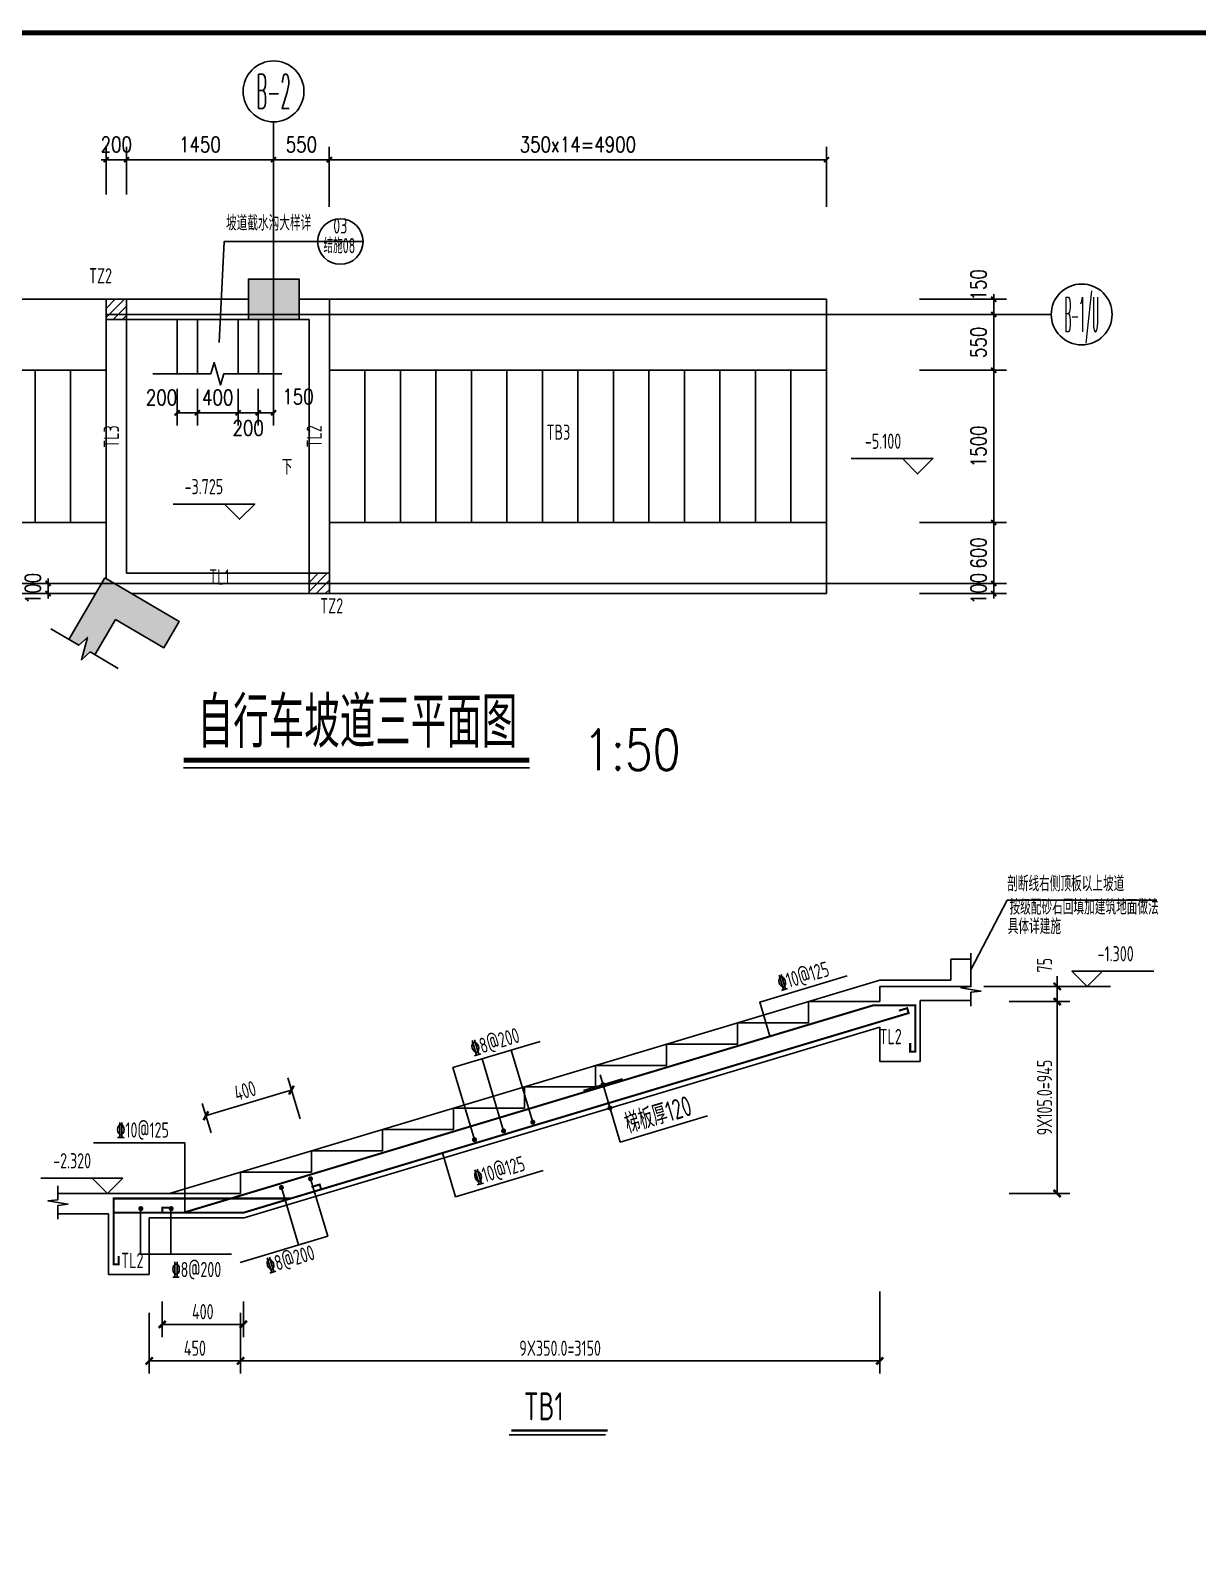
# Model space of a CAD drawing. Header units: millimetres. Extents: x -41781 to 68020, y 189188 to 426788.
# Drawn here: x 7061 to 30081, y 277309 to 307038 of the extents above; entities that cross this region are included whole.
import ezdxf
from ezdxf.enums import TextEntityAlignment as Align

# ---------------------------------------------------------------- set-up
doc = ezdxf.new("R2010")
doc.units = ezdxf.units.MM
doc.header["$LTSCALE"] = 1000
doc.header["$PDMODE"] = 35
doc.header["$PDSIZE"] = 200
doc.linetypes.add('3', pattern=[5, 3, -2])
for name, color, linetype in [('AXIS', 3, 'Continuous'), ('B-TEXT', 3, 'Continuous'), ('COLU', 7, 'Continuous'), ('DIM', 4, 'Continuous'), ('HATCH', 7, 'Continuous'), ('h填实-柱墙', 254, 'Continuous'), ('h斜线-墙', 7, 'Continuous'), ('L-AXIS', 3, 'Continuous'), ('L-dote', 253, 'Continuous'), ('STAIR', 2, 'Continuous'), ('TEXT', 7, 'Continuous'), ('THIN', 7, 'Continuous'), ('wall-主楼', 2, 'Continuous'), ('图框', 4, 'Continuous'), ('梁', 4, 'Continuous'), ('梁虚线', 4, '3')]:
    doc.layers.add(name, color=color, linetype=linetype)
doc.styles.add('3$0$HZFS', font='txt.shx', dxfattribs={"width": 0.7, "bigfont": 'hzfs.shx'})
doc.styles.add('_HZTXT', font='txt.shx', dxfattribs={"width": 0.7, "bigfont": 'HZTXT.shx'})
doc.styles.add('_TCH_AXIS', font='COMPLEX', dxfattribs={"bigfont": 'GBCBIG'})
doc.styles.add('COMPLEX', font='tssdeng.shx', dxfattribs={"width": 0.7, "bigfont": 'tssdchn.shx'})
doc.styles.add('DIM_FONT', font='SIMPLEX.shx', dxfattribs={"width": 0.8})
doc.styles.add('TSSD_Dimension', font='Tssdeng.shx', dxfattribs={"width": 0.7, "bigfont": 'hztxt.shx'})
doc.styles.add('TSSD_Label', font='Tssdeng.shx', dxfattribs={"width": 0.7, "bigfont": 'hztxt.shx'})
doc.styles.add('TSSD_REIN', font='Tssdeng.shx', dxfattribs={"width": 0.7, "bigfont": 'hztxt.shx'})
doc.dimstyles.new('DIMN50', dxfattribs={"dimscale": 0.5, "dimtxt": 300, "dimasz": 100, "dimexe": 250, "dimexo": 300, "dimgap": 150, "dimtad": 1, "dimdec": 0, "dimzin": 0, "dimdsep": 46, "dimtxsty": 'DIM_FONT', "dimblk": 'ARCHTICK', "dimcen": 0.09, "dimclrt": 7, "dimazin": 2, "dimtfac": 1, "dimtdec": 0, "dimtix": 1, "dimtmove": 2, "dimatfit": 3, "dimldrblk": 'ARCHTICK', "dimfxl": 1, "dimtolj": 1, "dimtzin": 0, "dimarcsym": 0})
doc.dimstyles.new('TSSD_100_100$0', dxfattribs={"dimtxt": 300, "dimasz": 100, "dimexe": 250, "dimexo": 250, "dimgap": 100, "dimtad": 1, "dimdec": 0, "dimzin": 0, "dimdsep": 46, "dimtxsty": 'TSSD_Dimension', "dimblk": '_tsdbk', "dimblk1": '_tsdbk', "dimblk2": '_tsdbk', "dimsah": 1, "dimcen": 0, "dimclrt": 7, "dimadec": 0, "dimazin": 0, "dimtfac": 1, "dimtdec": 0, "dimtix": 1, "dimtmove": 2, "dimatfit": 3, "dimldrblk": '_tsdbk', "dimfxl": 1, "dimtolj": 1, "dimtzin": 0, "dimarcsym": 0})

# ---------------------------------------------------------------- blocks, each defined once
blk = doc.blocks.new('A$C35F87531')
at = {"layer": '图框', "const_width": 100}
blk.add_lwpolyline([(2500, 1000), (83100, 1000), (83100, 58400), (2500, 58400)], close=True, dxfattribs=at)
blk = doc.blocks.new('_ArchTick')
at = {"color": 0, "linetype": 'ByBlock', "const_width": 0.4}
blk.add_lwpolyline([(-0.5, -0.5), (0.5, 0.5)], dxfattribs=at)
blk = doc.blocks.new('*D180')
at = {"layer": 'Defpoints', "color": 0}
for p in [(8959, 304486), (8559, 303497), (8959, 303497)]:
    blk.add_point(p, dxfattribs=at)
at = {"layer": 'DIM', "color": 0, "lineweight": -2}
for p, q in [((8559, 303797), (8559, 304736)), ((8959, 303797), (8959, 304736)), ((8559, 304486), (8459, 304486)), ((8559, 304486), (8959, 304486)), ((8959, 304486), (9059, 304486))]:
    blk.add_line(p, q, dxfattribs=at)
at = {"layer": 'DIM', "color": 0, "lineweight": -2, "xscale": 100, "yscale": 100, "zscale": 100}
blk.add_blockref('_ArchTick', (8559, 304486), dxfattribs=at)
at = {"layer": 'DIM', "color": 0, "lineweight": -2, "xscale": 100, "yscale": 100, "zscale": 100, "rotation": 180}
blk.add_blockref('_ArchTick', (8959, 304486), dxfattribs=at)
at = {"layer": 'DIM', "color": 7, "insert": (8759, 304786), "char_height": 300, "attachment_point": 5, "style": 'DIM_FONT'}
blk.add_mtext('\\A1;200', dxfattribs=at)
blk = doc.blocks.new('*D181')
at = {"layer": 'Defpoints', "color": 0}
for p in [(11859, 304486), (8959, 303497), (11859, 303435)]:
    blk.add_point(p, dxfattribs=at)
at = {"layer": 'DIM', "color": 0, "lineweight": -2}
for p, q in [((8959, 303797), (8959, 304736)), ((11859, 303735), (11859, 304736)), ((8959, 304486), (11859, 304486))]:
    blk.add_line(p, q, dxfattribs=at)
at = {"layer": 'DIM', "color": 0, "lineweight": -2, "xscale": 100, "yscale": 100, "zscale": 100, "rotation": 180}
blk.add_blockref('_ArchTick', (8959, 304486), dxfattribs=at)
at = {"layer": 'DIM', "color": 0, "lineweight": -2, "xscale": 100, "yscale": 100, "zscale": 100}
blk.add_blockref('_ArchTick', (11859, 304486), dxfattribs=at)
at = {"layer": 'DIM', "color": 7, "insert": (10409, 304786), "char_height": 300, "attachment_point": 5, "style": 'DIM_FONT'}
blk.add_mtext('\\A1;1450', dxfattribs=at)
blk = doc.blocks.new('_AXISO')
blk.add_circle((0, 0), 0.5)
at = {"layer": 'B-TEXT', "style": 'COMPLEX', "width": 1.450893}
blk.add_attdef('A', text='', height=0.56, dxfattribs=at).set_placement((0.249375, -0.28), (0.749375, -0.28), align=Align.FIT)
blk = doc.blocks.new('*D182')
at = {"layer": 'Defpoints', "color": 0}
for p in [(24293, 301736), (24293, 301436), (26057, 301436)]:
    blk.add_point(p, dxfattribs=at)
at = {"layer": 'DIM', "color": 0, "lineweight": -2}
for p, q in [((26057, 301736), (26057, 301836)), ((24593, 301736), (26307, 301736)), ((26057, 301736), (26057, 301436)), ((24593, 301436), (26307, 301436)), ((26057, 301436), (26057, 301336))]:
    blk.add_line(p, q, dxfattribs=at)
at = {"layer": 'DIM', "color": 0, "lineweight": -2, "xscale": 100, "yscale": 100, "zscale": 100}
for p, rotation in [((26057, 301736), 270), ((26057, 301436), 90)]:
    blk.add_blockref('_ArchTick', p, dxfattribs=dict(at, rotation=rotation))
at = {"layer": 'DIM', "color": 7, "insert": (25757, 302020), "char_height": 300, "attachment_point": 5, "rotation": 90, "style": 'DIM_FONT'}
blk.add_mtext('\\A1;150', dxfattribs=at)
blk = doc.blocks.new('*D183')
at = {"layer": 'Defpoints', "color": 0}
for p in [(24293, 301436), (24293, 300336), (26057, 300336)]:
    blk.add_point(p, dxfattribs=at)
at = {"layer": 'DIM', "color": 0, "lineweight": -2}
for p, q in [((24593, 301436), (26307, 301436)), ((26057, 301436), (26057, 300336)), ((24593, 300336), (26307, 300336))]:
    blk.add_line(p, q, dxfattribs=at)
at = {"layer": 'DIM', "color": 0, "lineweight": -2, "xscale": 100, "yscale": 100, "zscale": 100}
for p, rotation in [((26057, 301436), 90), ((26057, 300336), 270)]:
    blk.add_blockref('_ArchTick', p, dxfattribs=dict(at, rotation=rotation))
at = {"layer": 'DIM', "color": 7, "insert": (25757, 300886), "char_height": 300, "attachment_point": 5, "rotation": 90, "style": 'DIM_FONT'}
blk.add_mtext('\\A1;550', dxfattribs=at)
blk = doc.blocks.new('*D184')
at = {"layer": 'Defpoints', "color": 0}
for p in [(24293, 300336), (24293, 297336), (26057, 297336)]:
    blk.add_point(p, dxfattribs=at)
at = {"layer": 'DIM', "color": 0, "lineweight": -2}
for p, q in [((24593, 300336), (26307, 300336)), ((26057, 300336), (26057, 297336)), ((24593, 297336), (26307, 297336))]:
    blk.add_line(p, q, dxfattribs=at)
at = {"layer": 'DIM', "color": 0, "lineweight": -2, "xscale": 100, "yscale": 100, "zscale": 100}
for p, rotation in [((26057, 300336), 90), ((26057, 297336), 270)]:
    blk.add_blockref('_ArchTick', p, dxfattribs=dict(at, rotation=rotation))
at = {"layer": 'DIM', "color": 7, "insert": (25757, 298836), "char_height": 300, "attachment_point": 5, "rotation": 90, "style": 'DIM_FONT'}
blk.add_mtext('\\A1;1500', dxfattribs=at)
blk = doc.blocks.new('*D185')
at = {"layer": 'Defpoints', "color": 0}
for p in [(24293, 297336), (24293, 296136), (26057, 296136)]:
    blk.add_point(p, dxfattribs=at)
at = {"layer": 'DIM', "color": 0, "lineweight": -2}
for p, q in [((24593, 297336), (26307, 297336)), ((26057, 297336), (26057, 296136)), ((24593, 296136), (26307, 296136))]:
    blk.add_line(p, q, dxfattribs=at)
at = {"layer": 'DIM', "color": 0, "lineweight": -2, "xscale": 100, "yscale": 100, "zscale": 100}
for p, rotation in [((26057, 297336), 90), ((26057, 296136), 270)]:
    blk.add_blockref('_ArchTick', p, dxfattribs=dict(at, rotation=rotation))
at = {"layer": 'DIM', "color": 7, "insert": (25757, 296736), "char_height": 300, "attachment_point": 5, "rotation": 90, "style": 'DIM_FONT'}
blk.add_mtext('\\A1;600', dxfattribs=at)
blk = doc.blocks.new('*D186')
at = {"layer": 'Defpoints', "color": 0}
for p in [(12959, 304486), (11859, 303256), (12959, 303256)]:
    blk.add_point(p, dxfattribs=at)
at = {"layer": 'DIM', "color": 0, "lineweight": -2}
for p, q in [((11859, 303556), (11859, 304736)), ((12959, 303556), (12959, 304736)), ((11859, 304486), (12959, 304486))]:
    blk.add_line(p, q, dxfattribs=at)
at = {"layer": 'DIM', "color": 0, "lineweight": -2, "xscale": 100, "yscale": 100, "zscale": 100, "rotation": 180}
blk.add_blockref('_ArchTick', (11859, 304486), dxfattribs=at)
at = {"layer": 'DIM', "color": 0, "lineweight": -2, "xscale": 100, "yscale": 100, "zscale": 100}
blk.add_blockref('_ArchTick', (12959, 304486), dxfattribs=at)
at = {"layer": 'DIM', "color": 7, "insert": (12409, 304786), "char_height": 300, "attachment_point": 5, "style": 'DIM_FONT'}
blk.add_mtext('\\A1;550', dxfattribs=at)
blk = doc.blocks.new('*D187')
at = {"layer": 'Defpoints', "color": 0}
for p in [(22759, 304486), (12959, 303256), (22759, 303256)]:
    blk.add_point(p, dxfattribs=at)
at = {"layer": 'DIM', "color": 0, "lineweight": -2}
for p, q in [((12959, 303556), (12959, 304736)), ((22759, 303556), (22759, 304736)), ((12959, 304486), (22759, 304486))]:
    blk.add_line(p, q, dxfattribs=at)
at = {"layer": 'DIM', "color": 0, "lineweight": -2, "xscale": 100, "yscale": 100, "zscale": 100, "rotation": 180}
blk.add_blockref('_ArchTick', (12959, 304486), dxfattribs=at)
at = {"layer": 'DIM', "color": 0, "lineweight": -2, "xscale": 100, "yscale": 100, "zscale": 100}
blk.add_blockref('_ArchTick', (22759, 304486), dxfattribs=at)
at = {"layer": 'DIM', "color": 7, "insert": (17859, 304786), "char_height": 300, "attachment_point": 5, "style": 'DIM_FONT'}
blk.add_mtext('\\A1;350x14=4900', dxfattribs=at)
blk = doc.blocks.new('_tsdbk')
blk.add_line((-1, 0), (0, 0))
at = {"const_width": 0.5}
blk.add_lwpolyline([(-0.7, -0.7), (0.7, 0.7)], dxfattribs=at)
blk = doc.blocks.new('*D188')
at = {"layer": 'Defpoints', "color": 0}
for p in [(12211, 286151), (12453, 285346), (10699, 285071)]:
    blk.add_point(p, dxfattribs=at)
at = {"layer": 'STAIR', "color": 0, "lineweight": -2}
for p, q in [((12381, 285586), (12139, 286391)), ((10622, 285674), (12115, 286122)), ((10627, 285310), (10455, 285885))]:
    blk.add_line(p, q, dxfattribs=at)
at = {"layer": 'STAIR', "color": 0, "lineweight": -2, "xscale": 100, "yscale": 100, "zscale": 100}
for p, rotation in [((12211, 286151), 16.69924410729566), ((10526, 285646), 196.6992441072957)]:
    blk.add_blockref('_tsdbk', p, dxfattribs=dict(at, rotation=rotation))
at = {"layer": 'STAIR', "color": 7, "insert": (11297, 286138), "char_height": 300, "attachment_point": 5, "rotation": 16.6992, "style": 'TSSD_Dimension'}
blk.add_mtext('\\A1;400', dxfattribs=at)
blk = doc.blocks.new('*D189')
at = {"layer": 'Defpoints', "color": 0}
for p in [(9665, 282235), (11265, 282235), (11265, 281535)]:
    blk.add_point(p, dxfattribs=at)
at = {"layer": 'STAIR', "color": 0, "lineweight": -2}
for p, q in [((9665, 281985), (9665, 281285)), ((11265, 281985), (11265, 281285)), ((9765, 281535), (11165, 281535))]:
    blk.add_line(p, q, dxfattribs=at)
at = {"layer": 'STAIR', "color": 0, "lineweight": -2, "xscale": 100, "yscale": 100, "zscale": 100, "rotation": 180}
blk.add_blockref('_tsdbk', (9665, 281535), dxfattribs=at)
at = {"layer": 'STAIR', "color": 0, "lineweight": -2, "xscale": 100, "yscale": 100, "zscale": 100}
blk.add_blockref('_tsdbk', (11265, 281535), dxfattribs=at)
at = {"layer": 'STAIR', "color": 7, "insert": (10465, 281785), "char_height": 300, "attachment_point": 5, "style": 'TSSD_Dimension'}
blk.add_mtext('\\A1;400', dxfattribs=at)
blk = doc.blocks.new('*D190')
at = {"layer": 'Defpoints', "color": 0}
for p in [(26109, 287895), (27309, 287895), (26109, 284115)]:
    blk.add_point(p, dxfattribs=at)
at = {"layer": 'STAIR', "color": 0, "lineweight": -2}
for p, q in [((26359, 287895), (27559, 287895)), ((27309, 284215), (27309, 287795)), ((26359, 284115), (27559, 284115))]:
    blk.add_line(p, q, dxfattribs=at)
at = {"layer": 'STAIR', "color": 0, "lineweight": -2, "xscale": 100, "yscale": 100, "zscale": 100}
for p, rotation in [((27309, 287895), 90), ((27309, 284115), 270)]:
    blk.add_blockref('_tsdbk', p, dxfattribs=dict(at, rotation=rotation))
at = {"layer": 'STAIR', "color": 7, "insert": (27059, 286005), "char_height": 300, "attachment_point": 5, "rotation": 90, "style": 'TSSD_Dimension'}
blk.add_mtext('\\A1;9X105.0=945', dxfattribs=at)
blk = doc.blocks.new('*D191')
at = {"layer": 'Defpoints', "color": 0}
for p in [(23809, 282435), (11209, 282015), (23809, 280815)]:
    blk.add_point(p, dxfattribs=at)
at = {"layer": 'STAIR', "color": 0, "lineweight": -2}
for p, q in [((23809, 282185), (23809, 280565)), ((11209, 281765), (11209, 280565)), ((11309, 280815), (23709, 280815))]:
    blk.add_line(p, q, dxfattribs=at)
at = {"layer": 'STAIR', "color": 0, "lineweight": -2, "xscale": 100, "yscale": 100, "zscale": 100, "rotation": 180}
blk.add_blockref('_tsdbk', (11209, 280815), dxfattribs=at)
at = {"layer": 'STAIR', "color": 0, "lineweight": -2, "xscale": 100, "yscale": 100, "zscale": 100}
blk.add_blockref('_tsdbk', (23809, 280815), dxfattribs=at)
at = {"layer": 'STAIR', "color": 7, "insert": (17509, 281065), "char_height": 300, "attachment_point": 5, "style": 'TSSD_Dimension'}
blk.add_mtext('\\A1;9X350.0=3150', dxfattribs=at)
blk = doc.blocks.new('*D192')
at = {"layer": 'Defpoints', "color": 0}
for p in [(9409, 282015), (11209, 282015), (11209, 280815)]:
    blk.add_point(p, dxfattribs=at)
at = {"layer": 'STAIR', "color": 0, "lineweight": -2}
for p, q in [((9409, 281765), (9409, 280565)), ((11209, 281765), (11209, 280565)), ((9509, 280815), (11109, 280815))]:
    blk.add_line(p, q, dxfattribs=at)
at = {"layer": 'STAIR', "color": 0, "lineweight": -2, "xscale": 100, "yscale": 100, "zscale": 100, "rotation": 180}
blk.add_blockref('_tsdbk', (9409, 280815), dxfattribs=at)
at = {"layer": 'STAIR', "color": 0, "lineweight": -2, "xscale": 100, "yscale": 100, "zscale": 100}
blk.add_blockref('_tsdbk', (11209, 280815), dxfattribs=at)
at = {"layer": 'STAIR', "color": 7, "insert": (10309, 281065), "char_height": 300, "attachment_point": 5, "style": 'TSSD_Dimension'}
blk.add_mtext('\\A1;450', dxfattribs=at)
blk = doc.blocks.new('*D193')
at = {"layer": 'Defpoints', "color": 0}
for p in [(25609, 288195), (27309, 288195), (26109, 287895)]:
    blk.add_point(p, dxfattribs=at)
at = {"layer": 'STAIR', "color": 0, "lineweight": -2}
for p, q in [((27309, 288295), (27309, 288395)), ((25859, 288195), (27559, 288195)), ((27309, 287895), (27309, 288195)), ((26359, 287895), (27559, 287895)), ((27309, 287795), (27309, 287695))]:
    blk.add_line(p, q, dxfattribs=at)
at = {"layer": 'STAIR', "color": 0, "lineweight": -2, "xscale": 100, "yscale": 100, "zscale": 100}
for p, rotation in [((27309, 288195), 270), ((27309, 287895), 90)]:
    blk.add_blockref('_tsdbk', p, dxfattribs=dict(at, rotation=rotation))
at = {"layer": 'STAIR', "color": 7, "insert": (27059, 288613), "char_height": 300, "attachment_point": 5, "rotation": 90, "style": 'TSSD_Dimension'}
blk.add_mtext('\\A1;75', dxfattribs=at)
blk = doc.blocks.new('*D194')
at = {"layer": 'Defpoints', "color": 0}
for p in [(24293, 296136), (24293, 295936), (26057, 295936)]:
    blk.add_point(p, dxfattribs=at)
at = {"layer": 'DIM', "color": 0, "lineweight": -2}
for p, q in [((24593, 296136), (26307, 296136)), ((26057, 296136), (26057, 296236)), ((26057, 296136), (26057, 295936)), ((24593, 295936), (26307, 295936)), ((26057, 295936), (26057, 295836))]:
    blk.add_line(p, q, dxfattribs=at)
at = {"layer": 'DIM', "color": 0, "lineweight": -2, "xscale": 100, "yscale": 100, "zscale": 100}
for p, rotation in [((26057, 296136), 270), ((26057, 295936), 90)]:
    blk.add_blockref('_ArchTick', p, dxfattribs=dict(at, rotation=rotation))
at = {"layer": 'DIM', "color": 7, "insert": (25757, 296036), "char_height": 300, "attachment_point": 5, "rotation": 90, "style": 'DIM_FONT'}
blk.add_mtext('\\A1;100', dxfattribs=at)
blk = doc.blocks.new('*D202')
at = {"layer": 'Defpoints', "color": 0}
for p in [(7414, 296136), (7609, 296136), (7609, 295936)]:
    blk.add_point(p, dxfattribs=at)
at = {"layer": 'DIM', "color": 0, "lineweight": -2}
for p, q in [((7309, 296136), (7164, 296136)), ((7414, 296136), (7414, 296236)), ((7414, 295936), (7414, 296136)), ((7309, 295936), (7164, 295936)), ((7414, 295936), (7414, 295836))]:
    blk.add_line(p, q, dxfattribs=at)
at = {"layer": 'DIM', "color": 0, "lineweight": -2, "xscale": 100, "yscale": 100, "zscale": 100}
for p, rotation in [((7414, 296136), 270), ((7414, 295936), 90)]:
    blk.add_blockref('_ArchTick', p, dxfattribs=dict(at, rotation=rotation))
at = {"layer": 'DIM', "color": 7, "insert": (7114, 296036), "char_height": 300, "attachment_point": 5, "rotation": 90, "style": 'DIM_FONT'}
blk.add_mtext('\\A1;100', dxfattribs=at)
blk = doc.blocks.new('*D204')
at = {"layer": 'Defpoints', "color": 0}
for p in [(9959, 300268), (10359, 300268), (10359, 299499)]:
    blk.add_point(p, dxfattribs=at)
at = {"layer": 'DIM', "color": 0, "lineweight": -2}
for p, q in [((9959, 299968), (9959, 299249)), ((10359, 299968), (10359, 299249)), ((9959, 299499), (10359, 299499))]:
    blk.add_line(p, q, dxfattribs=at)
at = {"layer": 'DIM', "color": 0, "lineweight": -2, "xscale": 100, "yscale": 100, "zscale": 100, "rotation": 180}
blk.add_blockref('_ArchTick', (9959, 299499), dxfattribs=at)
at = {"layer": 'DIM', "color": 0, "lineweight": -2, "xscale": 100, "yscale": 100, "zscale": 100}
blk.add_blockref('_ArchTick', (10359, 299499), dxfattribs=at)
at = {"layer": 'DIM', "color": 7, "insert": (9651, 299799), "char_height": 300, "attachment_point": 5, "style": 'DIM_FONT'}
blk.add_mtext('\\A1;200', dxfattribs=at)
blk = doc.blocks.new('*D205')
at = {"layer": 'Defpoints', "color": 0}
for p in [(10359, 300268), (11159, 300268), (11159, 299499)]:
    blk.add_point(p, dxfattribs=at)
at = {"layer": 'DIM', "color": 0, "lineweight": -2}
for p, q in [((10359, 299968), (10359, 299249)), ((11159, 299968), (11159, 299249)), ((10359, 299499), (10259, 299499)), ((10359, 299499), (11159, 299499)), ((11159, 299499), (11259, 299499))]:
    blk.add_line(p, q, dxfattribs=at)
at = {"layer": 'DIM', "color": 0, "lineweight": -2, "xscale": 100, "yscale": 100, "zscale": 100}
blk.add_blockref('_ArchTick', (10359, 299499), dxfattribs=at)
at = {"layer": 'DIM', "color": 0, "lineweight": -2, "xscale": 100, "yscale": 100, "zscale": 100, "rotation": 180}
blk.add_blockref('_ArchTick', (11159, 299499), dxfattribs=at)
at = {"layer": 'DIM', "color": 7, "insert": (10759, 299799), "char_height": 300, "attachment_point": 5, "style": 'DIM_FONT'}
blk.add_mtext('\\A1;400', dxfattribs=at)
blk = doc.blocks.new('*D206')
at = {"layer": 'Defpoints', "color": 0}
for p in [(11159, 300268), (11559, 300268), (11559, 299499)]:
    blk.add_point(p, dxfattribs=at)
at = {"layer": 'DIM', "color": 0, "lineweight": -2}
for p, q in [((11159, 299968), (11159, 299249)), ((11559, 299968), (11559, 299249)), ((11159, 299499), (11559, 299499))]:
    blk.add_line(p, q, dxfattribs=at)
at = {"layer": 'DIM', "color": 0, "lineweight": -2, "xscale": 100, "yscale": 100, "zscale": 100, "rotation": 180}
blk.add_blockref('_ArchTick', (11159, 299499), dxfattribs=at)
at = {"layer": 'DIM', "color": 0, "lineweight": -2, "xscale": 100, "yscale": 100, "zscale": 100}
blk.add_blockref('_ArchTick', (11559, 299499), dxfattribs=at)
at = {"layer": 'DIM', "color": 7, "insert": (11359, 299199), "char_height": 300, "attachment_point": 5, "style": 'DIM_FONT'}
blk.add_mtext('\\A1;200', dxfattribs=at)
blk = doc.blocks.new('*D207')
at = {"layer": 'Defpoints', "color": 0}
for p in [(11559, 300268), (11859, 300268), (11859, 299499)]:
    blk.add_point(p, dxfattribs=at)
at = {"layer": 'DIM', "color": 0, "lineweight": -2}
for p, q in [((11559, 299968), (11559, 299249)), ((11859, 299968), (11859, 299249)), ((11559, 299499), (11859, 299499))]:
    blk.add_line(p, q, dxfattribs=at)
at = {"layer": 'DIM', "color": 0, "lineweight": -2, "xscale": 100, "yscale": 100, "zscale": 100, "rotation": 180}
blk.add_blockref('_ArchTick', (11559, 299499), dxfattribs=at)
at = {"layer": 'DIM', "color": 0, "lineweight": -2, "xscale": 100, "yscale": 100, "zscale": 100}
blk.add_blockref('_ArchTick', (11859, 299499), dxfattribs=at)
at = {"layer": 'DIM', "color": 7, "insert": (12341, 299816), "char_height": 300, "attachment_point": 5, "style": 'DIM_FONT'}
blk.add_mtext('\\A1;150', dxfattribs=at)

msp = doc.modelspace()

# ---------------------------------------------------------------- hatches: boundary and pattern name
at = {"layer": 'h填实-柱墙'}
msp.add_hatch(color=256, dxfattribs=at).paths.add_polyline_path([(11362.9, 301334.1), (12362.9, 301334.1), (12362.9, 302134.1), (11362.9, 302134.1)])
h = msp.add_hatch(color=256, dxfattribs=at)
h.paths.add_polyline_path([(8717.4, 296136.1), (8533.3, 296244.3), (8469.6, 296136.1)])
h.paths.add_polyline_path([(8469.6, 296136.1), (7821.3, 295033.4), (8019.4, 294916.9), (8191.2, 295071.1), (8071.7, 294630.9), (8243.5, 294785.1), (8338.5, 294729.3), (8746.4, 295423), (9694.6, 294865.5), (9998.7, 295382.7), (8717.4, 296136.1)])
at = {"layer": 'h斜线-墙'}
h = msp.add_hatch(dxfattribs=at)
h.set_pattern_fill('ANSI31', color=256, scale=40, angle=360, style=0)
h.set_pattern_definition([(45, (-4000, 5399.96), (-89.80256, 89.80256), [])])
h.paths.add_polyline_path([(8559.5, 301336), (8959.5, 301336), (8959.5, 301736), (8559.5, 301736)])
h = msp.add_hatch(dxfattribs=at)
h.set_pattern_fill('ANSI31', color=256, scale=40, angle=360, style=0)
h.paths.add_polyline_path([(12559.5, 295936.1), (12959.5, 295936.1), (12959.5, 296336.1), (12559.5, 296336.1)])

# ---------------------------------------------------------------- linework, layer by layer
at = {"layer": 'AXIS'}
for p, q in [((11859.5, 303251.3), (11859.5, 305231.6)), ((24369.2, 301436), (27191.6, 301436))]:
    msp.add_line(p, q, dxfattribs=at)
at = {"layer": 'COLU', "elevation": 0}
msp.add_lwpolyline([(11362.9, 301334.1), (12362.9, 301334.1), (12362.9, 302134.1), (11362.9, 302134.1)], close=True, dxfattribs=at)
at = {"layer": 'COLU'}
for points in [[(8559.5, 301336), (8959.5, 301336), (8959.5, 301736), (8559.5, 301736)], [(12559.5, 295936.1), (12959.5, 295936.1), (12959.5, 296336.1), (12559.5, 296336.1)]]:
    msp.add_lwpolyline(points, close=True, dxfattribs=at)
at = {"layer": 'HATCH'}
for p, q in [((12959.5, 301736), (22759.5, 301736)), ((22759.5, 295936.1), (22759.5, 301736)), ((9959.5, 300268.5), (9959.5, 301336)), ((10359.5, 300268.5), (10359.5, 301336)), ((11159.5, 300268.5), (11159.5, 301336)), ((11559.5, 300268.5), (11559.5, 301336)), ((6865.5, 300336.1), (8559.5, 300336.1)), ((7159.5, 297336.1), (7159.5, 300336.1)), ((7859.5, 297336.1), (7859.5, 300336.1)), ((12959.5, 300336.1), (22759.5, 300336.1)), ((13659.5, 297336.1), (13659.5, 300336.1)), ((14359.5, 297336.1), (14359.5, 300336.1)), ((15059.5, 297336.1), (15059.5, 300336.1)), ((15759.5, 297336.1), (15759.5, 300336.1)), ((16459.5, 297336.1), (16459.5, 300336.1)), ((17159.5, 297336.1), (17159.5, 300336.1)), ((17859.5, 297336.1), (17859.5, 300336.1)), ((18559.5, 297336.1), (18559.5, 300336.1)), ((19259.5, 297336.1), (19259.5, 300336.1)), ((19959.5, 297336.1), (19959.5, 300336.1)), ((20659.5, 297336.1), (20659.5, 300336.1)), ((21359.5, 297336.1), (21359.5, 300336.1)), ((22059.5, 297336.1), (22059.5, 300336.1)), ((8559.5, 297336.1), (6862.2, 297336.1)), ((12959.5, 297336.1), (22759.5, 297336.1)), ((12959.5, 295936.1), (22759.5, 295936.1))]:
    msp.add_line(p, q, dxfattribs=at)
at = {"layer": 'L-dote', "ltscale": 10}
for p, q in [((11859.5, 303434.5), (11859.5, 299950)), ((8559.5, 301436), (25268.3, 301436)), ((6818.6, 296136.1), (25268.3, 296136.1))]:
    msp.add_line(p, q, dxfattribs=at)
at = {"layer": 'STAIR'}
for p, q in [((25208.7, 288314.8), (25208.7, 288734.8)), ((25208.7, 288734.8), (25608.7, 288734.8)), ((23808.7, 288314.8), (9808.7, 284114.8)), ((23808.7, 288314.8), (25208.7, 288314.8)), ((23808.7, 287894.8), (23808.7, 288194.8)), ((23808.7, 288194.8), (25608.7, 288194.8)), ((22408.7, 287474.8), (22408.7, 287894.8)), ((22408.7, 287894.8), (23808.7, 287894.8)), ((25608.7, 287914.8), (24608.7, 287914.8)), ((24608.7, 287914.8), (24608.7, 286714.8)), ((11279.2, 283634.8), (23808.7, 287393.7)), ((21008.7, 287054.8), (21008.7, 287474.8)), ((21008.7, 287474.8), (22408.7, 287474.8)), ((23808.7, 286714.8), (23808.7, 287393.7)), ((16969.8, 285519.5), (16543.9, 286939.3)), ((19608.7, 286634.8), (19608.7, 287054.8)), ((19608.7, 287054.8), (21008.7, 287054.8)), ((16395.1, 285347.1), (15969.2, 286766.9)), ((18208.7, 286214.8), (18208.7, 286634.8)), ((18208.7, 286634.8), (19608.7, 286634.8)), ((24608.7, 286714.8), (23808.7, 286714.8)), ((18737.4, 286373.4), (17971.1, 286143.6)), ((16808.7, 285794.8), (16808.7, 286214.8)), ((16808.7, 286214.8), (18208.7, 286214.8)), ((15408.7, 285374.8), (15408.7, 285794.8)), ((15408.7, 285794.8), (16808.7, 285794.8)), ((14008.7, 284954.8), (14008.7, 285374.8)), ((14008.7, 285374.8), (15408.7, 285374.8)), ((12608.7, 284534.8), (12608.7, 284954.8)), ((12608.7, 284954.8), (14008.7, 284954.8)), ((11208.7, 284114.8), (11208.7, 284534.8)), ((11208.7, 284534.8), (12608.7, 284534.8)), ((12013.6, 284231), (12352.6, 283100.8)), ((7608.7, 284114.8), (11208.7, 284114.8)), ((7608.7, 283714.8), (8608.7, 283714.8)), ((8608.7, 283714.8), (8608.7, 282514.8)), ((9408.7, 282514.8), (9408.7, 283634.8)), ((9408.7, 283634.8), (11279.2, 283634.8)), ((9833.2, 283815.1), (9833.2, 282915.1)), ((8608.7, 282514.8), (9408.7, 282514.8))]:
    msp.add_line(p, q, dxfattribs=at)
at = {"layer": 'STAIR', "color": 4}
msp.add_line((16501.8, 279358.7), (18401.8, 279358.7), dxfattribs=at)
at = {"layer": 'STAIR'}
for points in [[(25608.7, 288853), (25608.7, 288191.8), (25410.3, 288166.8), (25805.4, 288104.2), (25607, 288079.1), (25607, 287806.1)], [(21645.8, 287211.1), (21444, 287883.8), (23168.1, 288401)], [(15820.4, 285174.7), (15394.5, 286594.5), (17118.6, 287111.7)], [(18296.8, 286450.1), (18693.3, 285128.3), (20417.4, 285645.5)], [(10108.4, 283735.1), (10108.4, 285115.1), (8308.4, 285115.1)], [(15189.4, 284912.3), (15448, 284050.3), (17172.1, 284567.5)], [(7608.7, 284264.8), (7608.7, 283991.8), (7410.3, 283966.8), (7805.4, 283904.2), (7607, 283879.1), (7607, 283606.1)], [(12588.3, 284403.4), (12927.3, 283273.2), (11203.3, 282756)], [(9233.2, 283815.1), (9233.2, 282915.1), (11033.2, 282915.1)]]:
    msp.add_lwpolyline(points, dxfattribs=at)
at = {"layer": 'STAIR', "const_width": 40}
for points in [[(8808.4, 282885.1), (8808.4, 282715.1), (8708.4, 282715.1), (8708.4, 283735.1), (11265.5, 283735.1), (24380, 287669.5), (24351.3, 287765.3), (24188.4, 287716.4)], [(12798, 284194.9), (12769.3, 284290.7), (12606.5, 284241.8)], [(12198.8, 284015.1), (8708.4, 284015.1), (8708.4, 283735.1)], [(9665.5, 283735.1), (9665.5, 283835.1), (9835.5, 283835.1)]]:
    msp.add_lwpolyline(points, dxfattribs=at)
at = {"layer": 'STAIR', "color": 2, "const_width": 40}
msp.add_lwpolyline([(24410, 287080.4), (24410, 286910.4), (24510, 286910.4), (24510, 287818.9), (23671.7, 287818.9), (20929.7, 286996.3), (12871.8, 284572), (10082.3, 283735.1)], dxfattribs=at)
at = {"layer": 'STAIR', "const_width": 50}
for points in [[(18329.2, 286258.5, 1), (18379.2, 286258.5, 1)], [(18467.2, 285798.7, 1), (18517.2, 285798.7, 1)], [(16944.8, 285519.5, 1), (16994.8, 285519.5, 1)], [(15795.4, 285174.7, 1), (15845.4, 285174.7, 1)], [(16370.1, 285347.1, 1), (16420.1, 285347.1, 1)], [(11988.6, 284231, 1), (12038.6, 284231, 1)], [(12563.3, 284403.4, 1), (12613.3, 284403.4, 1)], [(9217.3, 283815.1, 1), (9267.3, 283815.1, 1)], [(9817.3, 283815.1, 1), (9867.3, 283815.1, 1)]]:
    msp.add_lwpolyline(points, format="xyb", close=True, dxfattribs=at)
at = {"layer": 'STAIR', "color": 4, "const_width": 50}
msp.add_lwpolyline([(16545.4, 279444.6), (18445.4, 279444.6)], dxfattribs=at)
at = {"layer": 'TEXT', "color": 2}
for p, q in [((10883.3, 302872.7), (10785.9, 300881)), ((10883.3, 302872.7), (13624.5, 302872.7)), ((26324.8, 289896.8), (25608.9, 288524.5)), ((26324.8, 289896.8), (29273.4, 289896.8)), ((27558.7, 288194.8), (28357.2, 288194.8))]:
    msp.add_line(p, q, dxfattribs=at)
for points in [[(12005.3, 298820.1, 0, 0, 0), (19795.4, 298820.1, 160, 0, 0), (20395.4, 298820.1, 0, 0, 0)], [(6419.1, 298619, 0, 0, 0), (9343, 298619, 160, 0, 0), (9943, 298619, 0, 0, 0)]]:
    msp.add_lwpolyline(points, format="xyseb", dxfattribs=at)
for points in [[(24256.8, 298594.5), (24556.8, 298294.5), (24856.8, 298594.5), (23244.8, 298594.5)], [(10889.8, 297699.6), (11189.8, 297399.6), (11489.8, 297699.6), (9877.9, 297699.6)], [(28199.3, 288494.8), (27899.3, 288194.8), (27599.3, 288494.8), (29211.2, 288494.8)], [(8285.4, 284414.8), (8585.4, 284114.8), (8885.4, 284414.8), (7273.5, 284414.8)]]:
    msp.add_lwpolyline(points, dxfattribs=at)
at = {"layer": 'TEXT', "const_width": 100}
msp.add_lwpolyline([(16904.9, 292653.3), (10086.8, 292653.3)], dxfattribs=at)
at = {"layer": 'TEXT'}
msp.add_lwpolyline([(16904.9, 292503.3), (10086.8, 292503.3)], dxfattribs=at)
at = {"layer": 'TEXT', "color": 2}
msp.add_circle((13175.8, 302872.7), 448.7, dxfattribs=at)
at = {"layer": 'THIN'}
for points in [[(9477.3, 300268.5), (10620.9, 300268.5), (10690.9, 300488.5), (10810.9, 300048.5), (10880.9, 300268.5), (12024.5, 300268.5)], [(7469.4, 295240.3), (8019.4, 294916.9), (8191.2, 295071.1), (8071.7, 294630.9), (8243.5, 294785.1), (8793.5, 294461.7)]]:
    msp.add_lwpolyline(points, dxfattribs=at)
at = {"layer": 'wall-主楼', "elevation": 0}
msp.add_lwpolyline([(7821.3, 295033.4), (8533.3, 296244.3), (9998.7, 295382.7), (9694.6, 294865.5), (8746.4, 295423), (8338.5, 294729.3)], dxfattribs=at)
at = {"layer": '梁'}
for p, q in [((8559.5, 301736), (6836.5, 301736)), ((8959.5, 301736), (11362.9, 301736)), ((12362.9, 301736), (12959.5, 301736)), ((12959.5, 296336.1), (12959.5, 301736)), ((8559.5, 301336), (8559.5, 296228.9)), ((8959.5, 301336), (8959.5, 296336.1)), ((8959.5, 301336), (11362.9, 301334.1, 0)), ((12559.5, 296336.1), (12559.5, 301334.1)), ((12559.5, 296336.1), (8959.5, 296336.1)), ((8352, 295936.1), (6865.5, 295936.1)), ((12959.5, 295936.1), (9057.5, 295936.1)), ((8559.5, 295105.1), (8559.5, 295098.4))]:
    msp.add_line(p, q, dxfattribs=at)
at = {"layer": '梁虚线'}
msp.add_line((12362.9, 301334.1, 0), (12559.5, 301334.1, 0), dxfattribs=at)

# ---------------------------------------------------------------- block references
at = {"layer": 'L-AXIS'}
ref = msp.add_blockref('_AXISO', (11859.5, 305831.6), dxfattribs=dict(at, xscale=1199.999999999998, yscale=1200, zscale=1200, rotation=359.9996457873818))
ref.add_attrib('A', 'B-2', dxfattribs={"color": 7, "height": 678.82, "rotation": 359.99965, "style": '_TCH_AXIS', "width": 0.33871}).set_placement((11520.1, 305492.2), (12198.9, 305492.2), align=Align.FIT)
ref = msp.add_blockref('_AXISO', (27791.6, 301436), dxfattribs=dict(at, xscale=1199.999999999998, yscale=1200, zscale=1200, rotation=359.9996457873818))
ref.add_attrib('A', 'B-1/U', dxfattribs={"color": 7, "height": 678.82, "rotation": 359.99965, "style": '_TCH_AXIS', "width": 0.2}).set_placement((27452.2, 301096.6), (28131, 301096.6), align=Align.FIT)
at = {"layer": '图框'}
msp.add_blockref('A$C35F87531', (-16079.8, 248588.1), dxfattribs=at)

# ---------------------------------------------------------------- texts
at = {"layer": 'STAIR', "style": 'TSSD_REIN', "width": 0.7}
for s, height, p in [('%%13210@125', 300, (21846.3, 288108.9)), ('%%1328@200', 300, (15796.8, 286819.6)), ('梯板厚120', 400, (18856.1, 285281.5)), ('%%13210@125', 300, (15850.3, 284275.4)), ('%%1328@200', 300, (11757.8, 282538))]:
    msp.add_text(s, height=height, rotation=16.69924, dxfattribs=at).set_placement(p)
for s, p in [('%%13210@125', (8758.4, 285215.1)), ('%%1328@200', (9847.8, 282465.1))]:
    msp.add_text(s, height=300, dxfattribs=at).set_placement(p)
at = {"layer": 'STAIR', "color": 4, "style": 'TSSD_REIN', "width": 0.7}
msp.add_text('TB1', height=550, dxfattribs=at).set_placement((16795.4, 279644.6))
at = {"layer": 'TEXT', "color": 2, "style": 'TSSD_Label'}
for s, width, p in [('坡道截水沟大样详', 0.7, (12602.7, 302998.3)), ('03', 0.7, (13314.8, 302940.4)), ('结施08', 0.6, (13469.7, 302552.1)), ('TZ2', 0.7, (8674.5, 301957.8)), ('-5.100', 0.7, (24233.3, 298698)), ('-3.725', 0.7, (10866.4, 297803.1)), ('TL1', 0.7, (10992.2, 296024.6)), ('TZ2', 0.7, (13231.9, 295454.5)), ('剖断线右侧顶板以上坡道', 0.7, (28631.6, 289978)), ('按级配砂石回填加建筑地面做法', 0.7, (29308.8, 289517.4)), ('具体详建施', 0.7, (27383.9, 289135.9)), ('-1.300', 0.7, (28816.7, 288598.3)), ('TL2', 0.7, (24243, 286966.1)), ('-2.320', 0.7, (8262, 284518.3)), ('TL2', 0.7, (9293.7, 282553.8))]:
    msp.add_text(s, height=300, dxfattribs=dict(at, width=width)).set_placement(p, align=Align.BOTTOM_RIGHT)
at = {"layer": 'TEXT', "color": 2, "style": 'TSSD_Label', "width": 0.7}
for s, p in [('TL3', (8901, 299251.3)), ('TL2', (12901, 299251.3))]:
    msp.add_text(s, height=300, rotation=90, dxfattribs=at).set_placement(p, align=Align.BOTTOM_RIGHT)
for s, p in [('TB3', (17238.8, 298965.8, 0)), ('下', (12020.4, 298281.4, 0))]:
    msp.add_text(s, height=300, dxfattribs=at).set_placement(p)
at = {"layer": 'TEXT', "style": '3$0$HZFS', "text_generation_flag": 6, "width": 0.7}
msp.add_text('自行车坡道三平面图', height=1000, rotation=180, dxfattribs=at).set_placement((10363.5, 292899.5))
at = {"layer": 'TEXT', "style": '_HZTXT', "width": 0.8}
msp.add_text('1:50', height=800, dxfattribs=at).set_placement((17962.5, 292457.3))

# ---------------------------------------------------------------- dimensions: what is measured, and where the dimension line sits
at = {"layer": 'DIM'}
for base, p1, p2, picture, middle in [((8959.5, 304486), (8559.5, 303497.4), (8959.5, 303497.4), '*D180', (8759.5, 304786)), ((11859.5, 304486), (8959.5, 303497.4), (11859.5, 303434.5), '*D181', (10409.5, 304786)), ((12959.5, 304486), (11859.5, 303255.6), (12959.5, 303255.6), '*D186', (12409.5, 304786)), ((11159.5, 299499.1), (10359.5, 300268.5), (11159.5, 300268.5), '*D205', (10759.5, 299799.1))]:
    dim = msp.add_linear_dim(base=base, p1=p1, p2=p2, dimstyle='DIMN50', override={"dimscale": 1, "dimlfac": 0.5, "dimadec": 0, "dimazin": 0}, dxfattribs=at)
    dim.commit()
    dim.dimension.update_dxf_attribs({"geometry": picture, "text_midpoint": middle})
dim = msp.add_linear_dim(base=(22759.5, 304486), p1=(12959.5, 303255.6), p2=(22759.5, 303255.6), text='350x14=<>', dimstyle='DIMN50', override={"dimscale": 1, "dimlfac": 0.5, "dimadec": 0, "dimazin": 0}, dxfattribs=at)
dim.commit()
dim.dimension.update_dxf_attribs({"geometry": '*D187', "text_midpoint": (17859.5, 304786)})
dim = msp.add_linear_dim(base=(26056.6, 301436), p1=(24292.7, 301736), p2=(24292.7, 301436), angle=90, dimstyle='DIMN50', override={"dimscale": 1, "dimlfac": 0.5, "dimadec": 0, "dimazin": 0}, dxfattribs=at)
dim.commit()
dim.dimension.update_dxf_attribs({"geometry": '*D182', "text_midpoint": (25756.6, 302020.3), "dimtype": 160})
for base, p1, p2, picture, middle in [((26056.6, 300336.1), (24292.7, 301436), (24292.7, 300336.1), '*D183', (25756.6, 300886.1)), ((26056.6, 297336.1), (24292.7, 300336.1), (24292.7, 297336.1), '*D184', (25756.6, 298836.1)), ((26056.6, 296136.1), (24292.7, 297336.1), (24292.7, 296136.1), '*D185', (25756.6, 296736.1)), ((26056.6, 295936.1), (24292.7, 296136.1), (24292.7, 295936.1), '*D194', (25756.6, 296036.1))]:
    dim = msp.add_linear_dim(base=base, p1=p1, p2=p2, angle=90, dimstyle='DIMN50', override={"dimscale": 1, "dimlfac": 0.5, "dimadec": 0, "dimazin": 0}, dxfattribs=at)
    dim.commit()
    dim.dimension.update_dxf_attribs({"geometry": picture, "text_midpoint": middle})
for base, p1, p2, picture, middle in [((10359.5, 299499.1), (9959.5, 300268.5), (10359.5, 300268.5), '*D204', (9650.9, 299799.1)), ((11559.5, 299499.1), (11159.5, 300268.5), (11559.5, 300268.5), '*D206', (11359.5, 299199.1)), ((11859.5, 299499.1), (11559.5, 300268.5), (11859.5, 300268.5), '*D207', (12340.8, 299816.5))]:
    dim = msp.add_linear_dim(base=base, p1=p1, p2=p2, dimstyle='DIMN50', override={"dimscale": 1, "dimlfac": 0.5, "dimadec": 0, "dimazin": 0}, dxfattribs=at)
    dim.commit()
    dim.dimension.update_dxf_attribs({"geometry": picture, "text_midpoint": middle, "dimtype": 160})
dim = msp.add_aligned_dim(p1=(7608.8, 295936.1), p2=(7608.8, 296136.1), distance=194.3, dimstyle='DIMN50', override={"dimscale": 1, "dimlfac": 0.5, "dimadec": 0, "dimazin": 0}, dxfattribs=at)
dim.commit()
dim.dimension.update_dxf_attribs({"geometry": '*D202', "text_midpoint": (7114.5, 296036.1)})
at = {"layer": 'STAIR'}
dim = msp.add_linear_dim(base=(27308.7, 288194.8), p1=(26108.7, 287894.8), p2=(25608.7, 288194.8), angle=90, text='75', dimstyle='TSSD_100_100$0', dxfattribs=at)
dim.commit()
dim.dimension.update_dxf_attribs({"geometry": '*D193', "text_midpoint": (27058.7, 288612.6), "dimtype": 160})
for base, p1, p2, angle, text, picture, middle in [((27308.7, 287894.8), (26108.7, 284114.8), (26108.7, 287894.8), 90, '9X105.0=945', '*D190', (27058.7, 286004.8)), ((12211.2, 286151.1), (10698.9, 285070.9), (12452.5, 285346.5), 16.69924, '400', '*D188', (11297, 286137.8))]:
    dim = msp.add_linear_dim(base=base, p1=p1, p2=p2, angle=angle, text=text, dimstyle='TSSD_100_100$0', dxfattribs=at)
    dim.commit()
    dim.dimension.update_dxf_attribs({"geometry": picture, "text_midpoint": middle})
for base, p1, p2, text, picture, middle in [((23808.7, 280814.8), (11208.7, 282014.8), (23808.7, 282434.8), '9X350.0=3150', '*D191', (17508.7, 281064.8)), ((11265.5, 281535.1), (9665.5, 282235.1), (11265.5, 282235.1), '400', '*D189', (10465.5, 281785.1)), ((11208.7, 280814.8), (9408.7, 282014.8), (11208.7, 282014.8), '450', '*D192', (10308.7, 281064.8))]:
    dim = msp.add_linear_dim(base=base, p1=p1, p2=p2, text=text, dimstyle='TSSD_100_100$0', dxfattribs=at)
    dim.commit()
    dim.dimension.update_dxf_attribs({"geometry": picture, "text_midpoint": middle})

doc.saveas('drawing.dxf')
